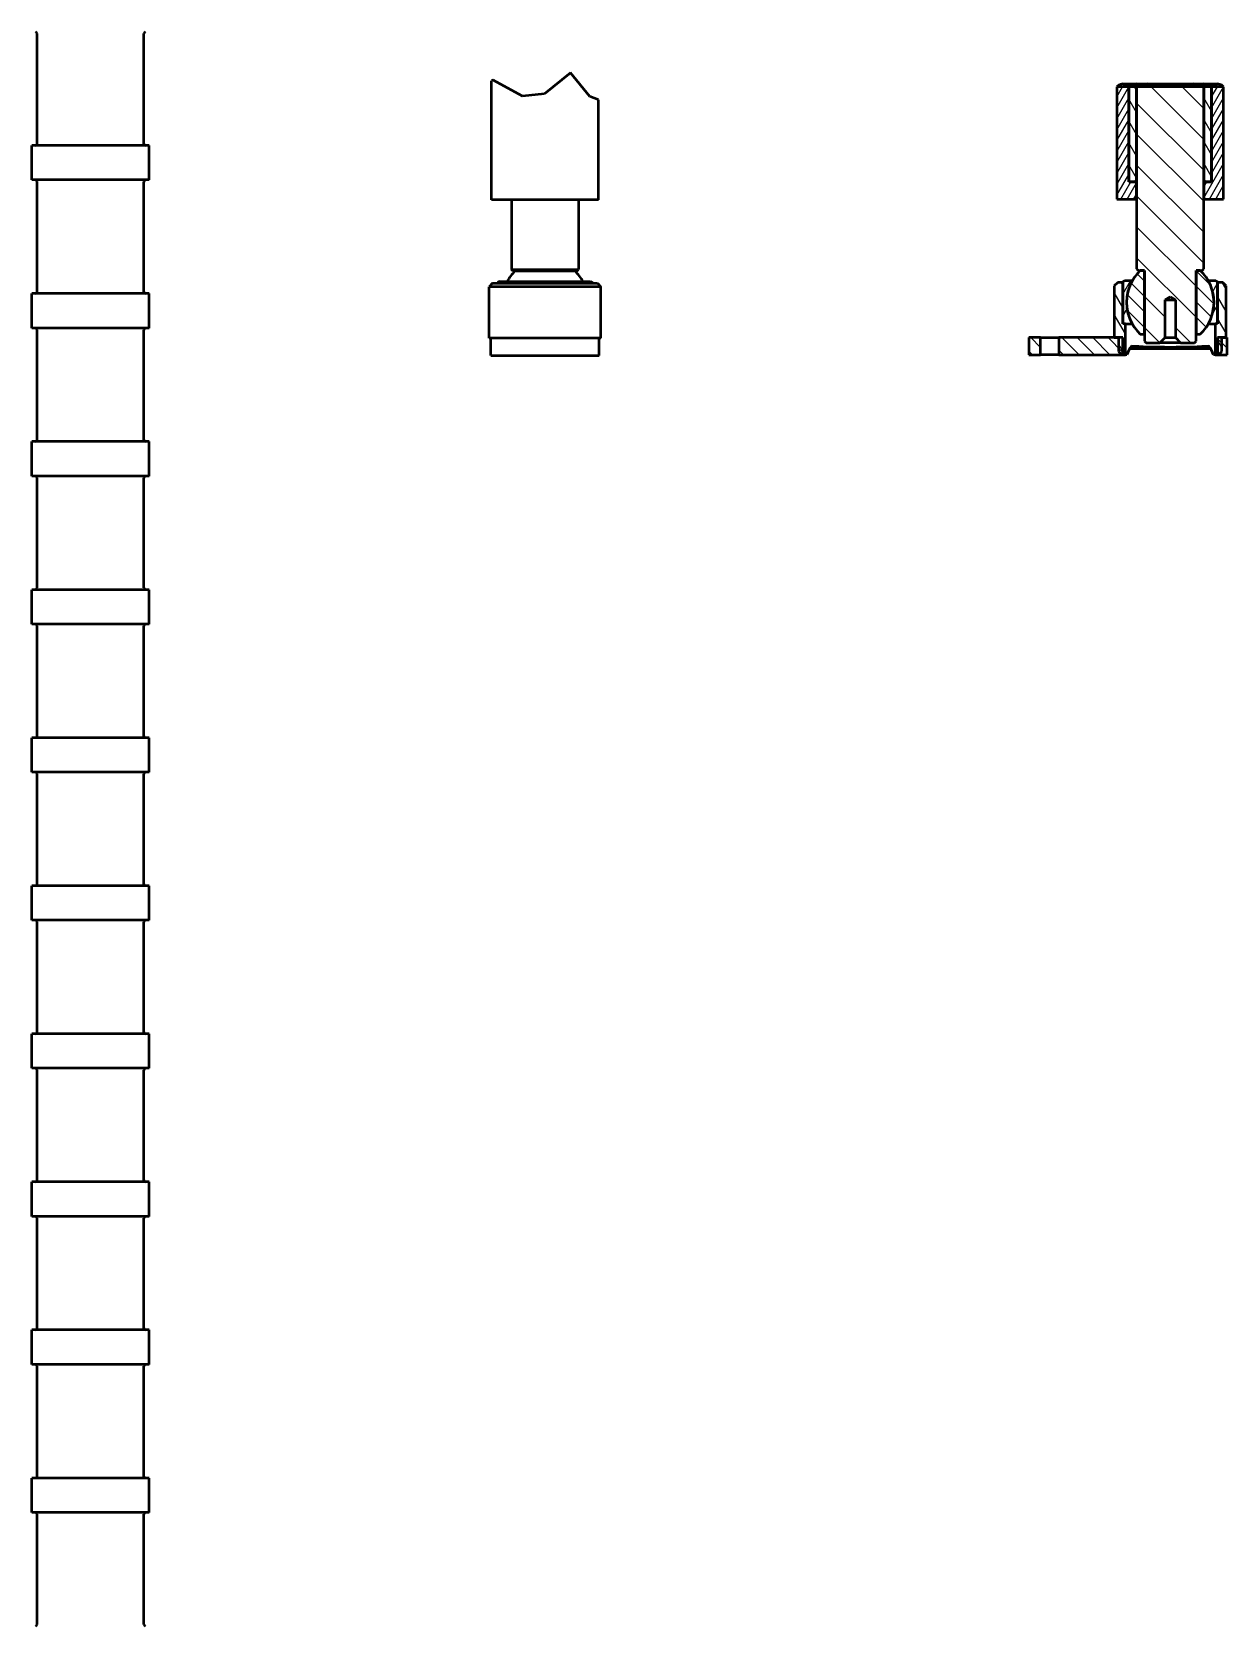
# Model space of a CAD drawing. Header units: millimetres. Extents: x 7516 to 8227, y 7849 to 10679.
# Drawn here: x 7524 to 8218, y 9262 to 10188 of the extents above; entities that cross this region are included whole.
import ezdxf

# ---------------------------------------------------------------- set-up
doc = ezdxf.new("R2010")
doc.units = ezdxf.units.MM
for name, color, linetype, lineweight in [('ハッチング', 20, 'Continuous', 25), ('外形線', 7, 'Continuous', 50), ('破断線', 3, 'Continuous', 50)]:
    doc.layers.add(name, color=color, linetype=linetype, lineweight=lineweight)
pattern_1 = [(120, (7784.913, 9898.4245), (-5.50188, -3.17651), [])]
pattern_2 = [(240, (7784.9132, 9898.4245), (2.750941, -1.588257), [])]
pattern_3 = [(135, (7784.913, 9898.4245), (-4.49227, -4.49227), [])]
pattern_4 = [(240, (7784.913, 9898.4245), (5.50188, -3.17651), [])]

msp = doc.modelspace()

# ---------------------------------------------------------------- hatches: boundary and pattern name
at = {"layer": 'ハッチング'}
h = msp.add_hatch(dxfattribs=at)
h.set_pattern_fill('ANSI31', color=256, scale=25.412106, angle=195, style=0, double=1)
h.set_pattern_definition(pattern_2)
h.paths.add_polyline_path([(8165.6, 10090.98), (8165.6, 10100.99), (8161.1, 10100.99), (8161.1, 10156.12), (8154.09, 10156.12), (8154.09, 10090.98)])
h = msp.add_hatch(dxfattribs=at)
h.set_pattern_fill('ANSI31', color=256, scale=50.824212, angle=75, style=0)
h.set_pattern_definition(pattern_1)
h.paths.add_polyline_path([(8165.6, 10156.12), (8161.1, 10156.12), (8161.1, 10100.99), (8164.6, 10100.99), (8165.6, 10101.99)])
h = msp.add_hatch(dxfattribs=at)
h.set_pattern_fill('ANSI31', color=256, scale=101.648424, angle=90, style=0)
h.set_pattern_definition([(135, (7784.913, 9898.425), (-8.98454, -8.98454), [])])
h.paths.add_polyline_path([(8185.11, 10034.26), (8188.11, 10032.46), (8188.11, 10010.45), (8191.11, 10007.44), (8199.12, 10007.44), (8200.12, 10008.45), (8200.12, 10049.46), (8203.62, 10049.46), (8204.62, 10050.47), (8204.62, 10156.12), (8165.6, 10156.12), (8165.6, 10050.47), (8166.6, 10049.46), (8170.1, 10049.46), (8170.1, 10008.45), (8171.1, 10007.44), (8179.11, 10007.44), (8182.11, 10010.45), (8182.11, 10032.46)])
h = msp.add_hatch(dxfattribs=at)
h.set_pattern_fill('ANSI31', color=256, scale=50.824212, angle=75, style=0)
h.set_pattern_definition(pattern_1)
h.paths.add_polyline_path([(8209.12, 10156.12), (8204.62, 10156.12), (8204.62, 10101.99), (8205.62, 10100.99), (8209.12, 10100.99)])
h = msp.add_hatch(dxfattribs=at)
h.set_pattern_fill('ANSI31', color=256, scale=25.412106, angle=195, style=0, double=1)
h.set_pattern_definition(pattern_2)
h.paths.add_polyline_path([(8204.62, 10100.99), (8204.62, 10090.98), (8216.12, 10090.98), (8216.12, 10156.12), (8209.12, 10156.12), (8209.12, 10100.99)])
h = msp.add_hatch(dxfattribs=at)
h.set_pattern_fill('ANSI31', color=256, scale=50.824212, angle=90, style=0)
h.set_pattern_definition(pattern_3)
h.paths.add_polyline_path([(8170.1, 10049.46), (8167.7, 10049.46), (8163.89, 10044.94), (8161.24, 10039.66), (8159.87, 10033.91), (8159.87, 10028), (8161.24, 10022.25), (8163.89, 10016.97), (8167.7, 10012.45), (8170.1, 10012.45)])
h = msp.add_hatch(dxfattribs=at)
h.set_pattern_fill('ANSI31', color=256, scale=50.824212, angle=90, style=0)
h.set_pattern_definition(pattern_3)
h.paths.add_polyline_path([(8202.52, 10049.46), (8200.12, 10049.46), (8200.12, 10012.45), (8202.52, 10012.45), (8206.32, 10016.97), (8208.98, 10022.25), (8210.35, 10028), (8210.35, 10033.91), (8208.98, 10039.66), (8206.32, 10044.94)])
h = msp.add_hatch(dxfattribs=at)
h.set_pattern_fill('ANSI31', color=256, scale=50.824212, angle=75, style=0)
h.set_pattern_definition(pattern_1)
h.paths.add_polyline_path([(8152.59, 10010.45), (8155.09, 10010.45), (8155.09, 10002.44), (8157.1, 10000.44), (8159.1, 10000.44), (8159.1, 10018.45), (8157.6, 10018.45), (8157.6, 10042.46), (8154.59, 10042.46), (8152.59, 10040.46)])
h = msp.add_hatch(dxfattribs=at)
h.set_pattern_fill('ANSI31', color=256, scale=50.824212, angle=195, style=0)
h.set_pattern_definition(pattern_4)
h.paths.add_polyline_path([(8157.6, 10019.03), (8158.6, 10018.45), (8162.99, 10018.45), (8160.9, 10023.23), (8159.83, 10028.35), (8159.83, 10033.57), (8160.9, 10038.68), (8162.99, 10043.46), (8158.6, 10043.46), (8157.6, 10042.88)])
h = msp.add_hatch(dxfattribs=at)
h.set_pattern_fill('ANSI31', color=256, scale=50.824212, angle=195, style=0)
h.set_pattern_definition(pattern_4)
h.paths.add_polyline_path([(8211.62, 10018.45), (8212.62, 10019.03), (8212.62, 10042.88), (8211.62, 10043.46), (8207.23, 10043.46), (8209.32, 10038.68), (8210.39, 10033.57), (8210.39, 10028.35), (8209.32, 10023.23), (8207.23, 10018.45)])
h = msp.add_hatch(dxfattribs=at)
h.set_pattern_fill('ANSI31', color=256, scale=50.824212, angle=75, style=0)
h.set_pattern_definition(pattern_1)
h.paths.add_polyline_path([(8215.12, 10010.45), (8217.62, 10010.45), (8217.62, 10040.46), (8215.62, 10042.46), (8212.62, 10042.46), (8212.62, 10018.45), (8211.12, 10018.45), (8211.12, 10000.44), (8213.12, 10000.44), (8215.12, 10002.44)])
h = msp.add_hatch(dxfattribs=at)
h.set_pattern_fill('ANSI31', color=256, scale=50.824212, angle=90, style=0)
h.set_pattern_definition(pattern_3)
h.paths.add_polyline_path([(8103.07, 10000.44), (8109.82, 10000.44), (8109.82, 10010.45), (8103.07, 10010.45)])
h = msp.add_hatch(dxfattribs=at)
h.set_pattern_fill('ANSI31', color=256, scale=50.824212, angle=90, style=0)
h.set_pattern_definition(pattern_3)
h.paths.add_polyline_path([(8120.33, 10000.44), (8157.6, 10000.44), (8157.6, 10010.45), (8120.33, 10010.45)])
h = msp.add_hatch(dxfattribs=at)
h.set_pattern_fill('ANSI31', color=256, scale=50.824212, angle=90, style=0)
h.set_pattern_definition(pattern_3)
h.paths.add_polyline_path([(8218.12, 10010.45), (8212.62, 10010.45), (8212.62, 10000.44), (8218.12, 10000.44)])

# ---------------------------------------------------------------- linework, layer by layer
at = {"layer": '外形線'}
for p, q in [((7527.12, 10123.06), (7527.12, 10187.06)), ((7589.12, 10123.06), (7589.12, 10187.06)), ((7791.07, 10090.57), (7791.07, 10159.54)), ((8154.09, 10156.12), (8154.09, 10090.98)), ((8161.1, 10156.12), (8154.09, 10156.12)), ((8157.6, 10157.95), (8165.84, 10157.95)), ((8161.1, 10100.99), (8161.1, 10156.12)), ((8161.1, 10156.12), (8161.1, 10100.99)), ((8165.6, 10156.12), (8161.1, 10156.12)), ((8165.6, 10156.12), (8165.6, 10050.47)), ((8204.62, 10156.12), (8165.6, 10156.12)), ((8165.6, 10101.99), (8165.6, 10156.12)), ((8165.84, 10157.95), (8171.87, 10157.95)), ((8171.87, 10157.95), (8198.35, 10157.95)), ((8198.35, 10157.95), (8204.37, 10157.95)), ((8204.37, 10157.95), (8212.61, 10157.95)), ((8204.62, 10050.47), (8204.62, 10156.12)), ((8204.62, 10156.12), (8204.62, 10101.99)), ((8209.12, 10156.12), (8204.62, 10156.12)), ((8209.12, 10156.12), (8209.12, 10100.99)), ((8216.12, 10156.12), (8209.12, 10156.12)), ((8209.12, 10100.99), (8209.12, 10156.12)), ((8216.12, 10090.98), (8216.12, 10156.12)), ((7853.07, 10090.57), (7853.07, 10148.57)), ((7592.12, 10122.06), (7524.12, 10122.06)), ((7524.12, 10102.06), (7524.12, 10122.06)), ((7592.12, 10102.06), (7592.12, 10122.06)), ((7592.12, 10102.06), (7524.12, 10102.06)), ((7527.12, 10037.06), (7527.12, 10101.06)), ((7589.12, 10037.06), (7589.12, 10101.06)), ((8165.6, 10100.99), (8161.1, 10100.99)), ((8161.1, 10100.99), (8164.6, 10100.99)), ((8164.6, 10100.99), (8165.6, 10101.99)), ((8165.6, 10090.98), (8165.6, 10100.99)), ((8204.62, 10101.99), (8205.62, 10100.99)), ((8209.12, 10100.99), (8204.62, 10100.99)), ((8204.62, 10100.99), (8204.62, 10090.98)), ((8205.62, 10100.99), (8209.12, 10100.99)), ((7853.07, 10090.57), (7791.07, 10090.57)), ((7802.57, 10090.57), (7802.57, 10050.07)), ((7841.57, 10090.57), (7841.57, 10050.07)), ((8154.09, 10090.98), (8165.6, 10090.98)), ((8204.62, 10090.98), (8216.12, 10090.98)), ((7802.57, 10050.07), (7803.73, 10050.07)), ((7803.57, 10049.07), (7802.57, 10050.07)), ((7804.67, 10049.07), (7803.57, 10049.07)), ((7803.73, 10050.07), (7841.57, 10050.07)), ((7840.57, 10049.07), (7804.67, 10049.07)), ((7840.57, 10049.07), (7841.57, 10050.07)), ((8165.6, 10050.47), (8166.6, 10049.46)), ((8166.6, 10049.46), (8170.1, 10049.46)), ((8170.1, 10049.46), (8167.7, 10049.46)), ((8170.1, 10012.45), (8170.1, 10049.46)), ((8170.1, 10049.46), (8170.1, 10008.45)), ((8200.12, 10049.46), (8200.12, 10012.45)), ((8202.52, 10049.46), (8200.12, 10049.46)), ((8200.12, 10049.46), (8203.62, 10049.46)), ((8200.12, 10008.45), (8200.12, 10049.46)), ((8203.62, 10049.46), (8204.62, 10050.47)), ((7791.57, 10042.07), (7789.57, 10040.07)), ((7818.17, 10040.07), (7789.57, 10040.07)), ((7789.57, 10010.07), (7789.57, 10040.07)), ((7791.57, 10042.07), (7818.41, 10042.07)), ((7795.57, 10043.07), (7794.57, 10042.49)), ((7849.57, 10042.49), (7794.57, 10042.49)), ((7794.57, 10042.49), (7794.57, 10042.07)), ((7795.57, 10043.07), (7848.57, 10043.07)), ((7854.57, 10040.07), (7818.17, 10040.07)), ((7818.41, 10042.07), (7852.57, 10042.07)), ((7848.57, 10043.07), (7849.57, 10042.49)), ((7849.57, 10042.49), (7849.57, 10042.07)), ((7852.57, 10042.07), (7854.57, 10040.07)), ((7854.57, 10010.07), (7854.57, 10040.07)), ((8154.59, 10042.46), (8152.59, 10040.46)), ((8152.59, 10040.46), (8152.59, 10010.45)), ((8157.6, 10042.46), (8154.59, 10042.46)), ((8158.6, 10043.46), (8157.6, 10042.88)), ((8157.6, 10042.88), (8157.6, 10019.03)), ((8157.6, 10018.45), (8157.6, 10042.46)), ((8162.99, 10043.46), (8158.6, 10043.46)), ((8211.62, 10043.46), (8207.23, 10043.46)), ((8212.62, 10042.88), (8211.62, 10043.46)), ((8212.62, 10019.03), (8212.62, 10042.88)), ((8212.62, 10042.46), (8212.62, 10018.45)), ((8215.62, 10042.46), (8212.62, 10042.46)), ((8217.62, 10040.46), (8215.62, 10042.46)), ((8217.62, 10010.45), (8217.62, 10040.46)), ((7592.12, 10036.06), (7524.12, 10036.06)), ((7524.12, 10016.06), (7524.12, 10036.06)), ((7592.12, 10016.06), (7592.12, 10036.06)), ((8182.11, 10032.46), (8185.11, 10034.26)), ((8182.11, 10032.46), (8188.11, 10032.46)), ((8182.11, 10010.45), (8182.11, 10032.46)), ((8185.11, 10034.26), (8188.11, 10032.46)), ((8188.11, 10032.46), (8188.11, 10010.45)), ((7592.12, 10016.06), (7524.12, 10016.06)), ((7527.12, 9951.06), (7527.12, 10015.06)), ((7589.12, 9951.06), (7589.12, 10015.06)), ((7790.57, 10010.07), (7789.57, 10010.07)), ((7853.57, 10010.07), (7790.57, 10010.07)), ((7790.57, 10000.07), (7790.57, 10010.07)), ((7854.57, 10010.07), (7853.57, 10010.07)), ((7853.57, 10000.07), (7853.57, 10010.07)), ((8103.07, 10010.45), (8103.07, 10000.44)), ((8109.82, 10010.45), (8103.07, 10010.45)), ((8109.82, 10010.45), (8120.33, 10010.45)), ((8109.82, 10000.44), (8109.82, 10010.45)), ((8120.33, 10010.45), (8120.33, 10000.44)), ((8157.6, 10010.45), (8120.33, 10010.45)), ((8152.59, 10010.45), (8155.09, 10010.45)), ((8155.09, 10010.45), (8155.09, 10002.44)), ((8157.6, 10019.03), (8158.6, 10018.45)), ((8159.1, 10018.45), (8157.6, 10018.45)), ((8157.6, 10000.44), (8157.6, 10010.45)), ((8158.6, 10018.45), (8162.99, 10018.45)), ((8159.1, 10000.44), (8159.1, 10018.45)), ((8167.7, 10012.45), (8170.1, 10012.45)), ((8179.11, 10007.44), (8182.11, 10010.45)), ((8182.11, 10010.45), (8188.11, 10010.45)), ((8188.11, 10010.45), (8191.11, 10007.44)), ((8200.12, 10012.45), (8202.52, 10012.45)), ((8207.23, 10018.45), (8211.62, 10018.45)), ((8211.12, 10018.45), (8211.12, 10000.44)), ((8212.62, 10018.45), (8211.12, 10018.45)), ((8211.62, 10018.45), (8212.62, 10019.03)), ((8212.62, 10010.45), (8212.62, 10000.44)), ((8218.12, 10010.45), (8212.62, 10010.45)), ((8215.12, 10002.44), (8215.12, 10010.45)), ((8215.12, 10010.45), (8217.62, 10010.45)), ((8218.12, 10000.44), (8218.12, 10010.45)), ((8155.09, 10002.44), (8157.1, 10000.44)), ((8161.66, 10004.18), (8208.56, 10004.18)), ((8162.14, 10004.95), (8180.49, 10004.95)), ((8170.1, 10008.45), (8171.1, 10007.44)), ((8171.1, 10007.44), (8179.11, 10007.44)), ((8172.25, 10004.95), (8197.96, 10004.95)), ((8191.11, 10007.44), (8179.11, 10007.44)), ((8189.73, 10004.95), (8208.08, 10004.95)), ((8191.11, 10007.44), (8199.12, 10007.44)), ((8199.12, 10007.44), (8200.12, 10008.45)), ((8213.12, 10000.44), (8215.12, 10002.44)), ((7790.57, 10000.07), (7853.57, 10000.07)), ((8103.07, 10000.44), (8109.82, 10000.44)), ((8120.33, 10000.44), (8109.82, 10000.44)), ((8120.33, 10000.44), (8157.6, 10000.44)), ((8157.1, 10000.44), (8159.1, 10000.44)), ((8159.97, 10000.44), (8159.1, 10000.44)), ((8211.12, 10000.44), (8210.25, 10000.44)), ((8211.12, 10000.44), (8213.12, 10000.44)), ((8212.62, 10000.44), (8218.12, 10000.44)), ((7592.12, 9950.06), (7524.12, 9950.06)), ((7524.12, 9930.06), (7524.12, 9950.06)), ((7592.12, 9930.06), (7592.12, 9950.06)), ((7592.12, 9930.06), (7524.12, 9930.06)), ((7527.12, 9865.06), (7527.12, 9929.06)), ((7589.12, 9865.06), (7589.12, 9929.06)), ((7592.12, 9864.06), (7524.12, 9864.06)), ((7524.12, 9844.06), (7524.12, 9864.06)), ((7592.12, 9844.06), (7592.12, 9864.06)), ((7592.12, 9844.06), (7524.12, 9844.06)), ((7527.12, 9779.06), (7527.12, 9843.06)), ((7589.12, 9779.06), (7589.12, 9843.06)), ((7592.12, 9778.06), (7524.12, 9778.06)), ((7524.12, 9758.06), (7524.12, 9778.06)), ((7592.12, 9758.06), (7592.12, 9778.06)), ((7592.12, 9758.06), (7524.12, 9758.06)), ((7527.12, 9693.06), (7527.12, 9757.06)), ((7589.12, 9693.06), (7589.12, 9757.06)), ((7592.12, 9692.06), (7524.12, 9692.06)), ((7524.12, 9672.06), (7524.12, 9692.06)), ((7592.12, 9672.06), (7592.12, 9692.06)), ((7592.12, 9672.06), (7524.12, 9672.06)), ((7527.12, 9607.06), (7527.12, 9671.06)), ((7589.12, 9607.06), (7589.12, 9671.06)), ((7592.12, 9606.06), (7524.12, 9606.06)), ((7524.12, 9586.06), (7524.12, 9606.06)), ((7592.12, 9586.06), (7592.12, 9606.06)), ((7592.12, 9586.06), (7524.12, 9586.06)), ((7527.12, 9521.06), (7527.12, 9585.06)), ((7589.12, 9521.06), (7589.12, 9585.06)), ((7592.12, 9520.06), (7524.12, 9520.06)), ((7524.12, 9500.06), (7524.12, 9520.06)), ((7592.12, 9500.06), (7592.12, 9520.06)), ((7592.12, 9500.06), (7524.12, 9500.06)), ((7527.12, 9435.06), (7527.12, 9499.06)), ((7589.12, 9435.06), (7589.12, 9499.06)), ((7592.12, 9434.06), (7524.12, 9434.06)), ((7524.12, 9414.06), (7524.12, 9434.06)), ((7592.12, 9414.06), (7592.12, 9434.06)), ((7592.12, 9414.06), (7524.12, 9414.06)), ((7527.12, 9349.06), (7527.12, 9413.06)), ((7589.12, 9349.06), (7589.12, 9413.06)), ((7592.12, 9348.06), (7524.12, 9348.06)), ((7524.12, 9328.06), (7524.12, 9348.06)), ((7592.12, 9328.06), (7592.12, 9348.06)), ((7592.12, 9328.06), (7524.12, 9328.06)), ((7527.12, 9263.06), (7527.12, 9327.06)), ((7589.12, 9263.06), (7589.12, 9327.06))]:
    msp.add_line(p, q, dxfattribs=at).dxf.unprotected_set("ltscale", 0)
for centre, radius, start, end in [((7526.12, 10187.06), 1, 0, 90), ((7590.12, 10187.06), 1, 90, 180), ((7526.12, 10123.06), 1, 270, 0), ((7590.12, 10123.06), 1, 180, 270), ((7526.12, 10101.06), 1, 0, 90), ((7590.12, 10101.06), 1, 90, 180), ((7822.06, 10030.57), 25.39, 133.22956, 150.50763), ((7822.08, 10030.57), 25.39, 29.49237, 46.77044), ((8185.1, 10030.96), 25.4, 133.22956, 226.77044), ((8185.12, 10030.96), 25.4, 313.22956, 46.77044), ((8185.1, 10030.96), 25.4, 150.50763, 209.49237), ((8185.12, 10030.96), 25.4, 330.50763, 29.49237), ((7526.12, 10037.06), 1, 270, 0), ((7590.12, 10037.06), 1, 180, 270), ((7526.12, 10015.06), 1, 0, 90), ((7590.12, 10015.06), 1, 90, 180), ((7526.12, 9951.06), 1, 270, 0), ((7590.12, 9951.06), 1, 180, 270), ((7526.12, 9929.06), 1, 0, 90), ((7590.12, 9929.06), 1, 90, 180), ((7526.12, 9865.06), 1, 270, 0), ((7590.12, 9865.06), 1, 180, 270), ((7526.12, 9843.06), 1, 0, 90), ((7590.12, 9843.06), 1, 90, 180), ((7526.12, 9779.06), 1, 270, 0), ((7590.12, 9779.06), 1, 180, 270), ((7526.12, 9757.06), 1, 0, 90), ((7590.12, 9757.06), 1, 90, 180), ((7526.12, 9693.06), 1, 270, 0), ((7590.12, 9693.06), 1, 180, 270), ((7526.12, 9671.06), 1, 0, 90), ((7590.12, 9671.06), 1, 90, 180), ((7526.12, 9607.06), 1, 270, 0), ((7590.12, 9607.06), 1, 180, 270), ((7526.12, 9585.06), 1, 0, 90), ((7590.12, 9585.06), 1, 90, 180), ((7526.12, 9521.06), 1, 270, 0), ((7590.12, 9521.06), 1, 180, 270), ((7526.12, 9499.06), 1, 0, 90), ((7590.12, 9499.06), 1, 90, 180), ((7526.12, 9435.06), 1, 270, 0), ((7590.12, 9435.06), 1, 180, 270), ((7526.12, 9413.06), 1, 0, 90), ((7590.12, 9413.06), 1, 90, 180), ((7526.12, 9349.06), 1, 270, 0), ((7590.12, 9349.06), 1, 180, 270), ((7526.12, 9327.06), 1, 0, 90), ((7590.12, 9327.06), 1, 90, 180), ((7526.12, 9263.06), 1, 270, 0), ((7590.12, 9263.06), 1, 180, 270)]:
    msp.add_arc(centre, radius, start, end, dxfattribs=at).dxf.unprotected_set("ltscale", 0)
for centre, major_axis, ratio, start_param, end_param in [((8185.11, 10155.86), (31.01, 0), 0.145574, 2.661259, 3.086018), ((8185.11, 10155.86), (24.01, 0), 0.145574, 2.502026, 3.069784), ((8185.11, 10155.86), (-24.01, 0), 0.145574, 5.643619, 6.211377), ((8185.11, 10155.86), (19.51, 0), 0.145574, 2.316543, 3.053174), ((8185.11, 10155.86), (-19.51, 0), 0.145574, 5.458135, 6.194767), ((8185.11, 10155.86), (19.51, 0), 0.145574, 0.088419, 0.82505), ((8185.11, 10155.86), (-19.51, 0), 0.145574, 3.230011, 3.966642), ((8185.11, 10155.86), (24.01, 0), 0.145574, 0.071808, 0.639566), ((8185.11, 10155.86), (-24.01, 0), 0.145574, 3.213401, 3.781159), ((8185.11, 10155.86), (31.01, 0), 0.145574, 0.055574, 0.480334), ((8185.11, 9994.97), (26.01, 0), 0.817929, 2.610656, 2.8814), ((8185.11, 10006.49), (30.01, 0), 0.05662, 3.855317, 4.269778), ((8185.11, 10006.49), (-27.51, 0), 0.05662, 0.610923, 1.401987), ((8185.11, 10006.49), (26.01, 0), 0.05662, 3.67253, 5.752248), ((8185.11, 10009.7), (30.01, 0), 0.174941, 4.269778, 5.154999), ((8185.11, 10009.7), (-27.51, 0), 0.174941, 1.401987, 1.739606), ((8185.11, 10006.49), (-27.51, 0), 0.05662, 1.739606, 2.530669), ((8185.11, 10006.49), (30.01, 0), 0.05662, 5.154999, 5.569461), ((8185.11, 9994.97), (26.01, 0), 0.817929, 0.260193, 0.530937)]:
    msp.add_ellipse(centre, major_axis=major_axis, ratio=ratio, start_param=start_param, end_param=end_param, dxfattribs=at).dxf.unprotected_set("ltscale", 0)
at = {"layer": '破断線'}
for p, q in [((7791.96, 10159.96), (7791.07, 10159.54)), ((7808.95, 10150.68), (7791.96, 10159.96)), ((7836.91, 10164.18), (7821.74, 10152.15)), ((7848.1, 10150.56), (7836.91, 10164.18)), ((7821.74, 10152.15), (7808.95, 10150.68)), ((7853.07, 10148.57), (7848.1, 10150.56))]:
    msp.add_line(p, q, dxfattribs=at).dxf.unprotected_set("ltscale", 0)

doc.saveas('drawing.dxf')
